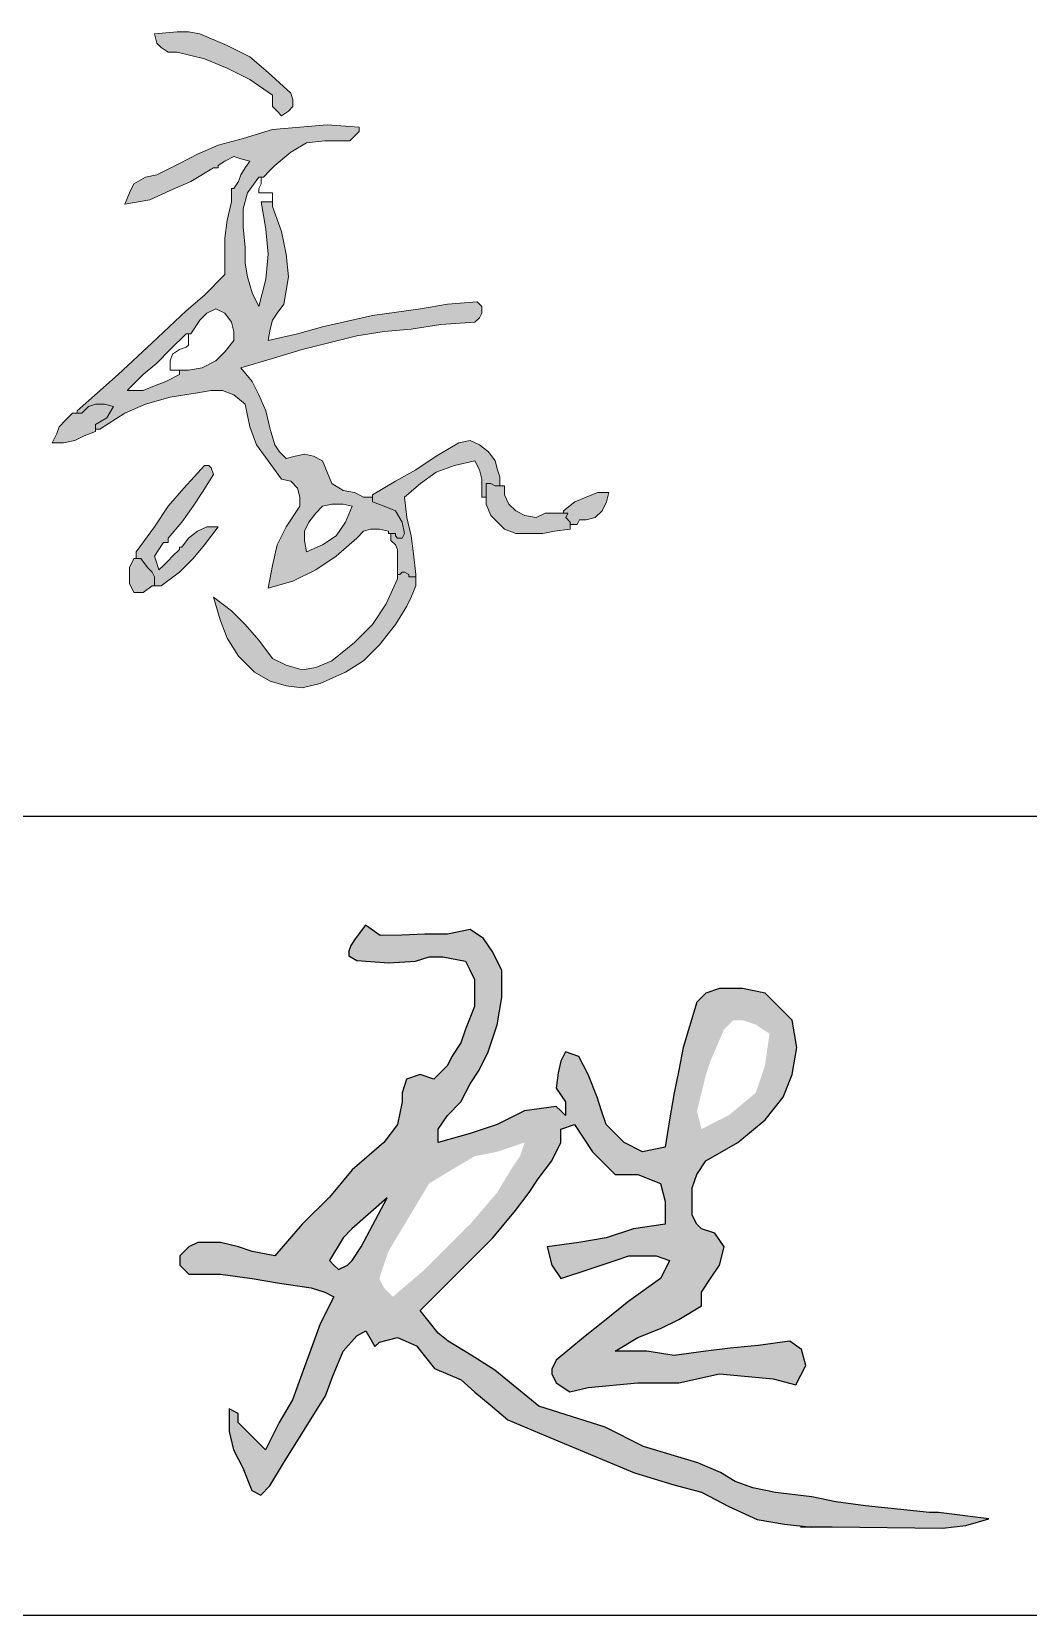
# Model space of a CAD drawing. Extents: x -29529 to 29888, y -30881 to 11129.
# Drawn here: x 12883 to 13568, y -29276 to -28186 of the extents above; entities that cross this region are included whole.
import ezdxf

# ---------------------------------------------------------------- set-up
doc = ezdxf.new("R2010")
doc.units = 0
doc.layers.get('0').update_dxf_attribs({"linetype": 'CONTINUOUS', "lineweight": 25})
doc.layers.add('13图框与明细表层', color=3, linetype='CONTINUOUS', lineweight=25)

msp = doc.modelspace()

# ---------------------------------------------------------------- hatches: boundary and pattern name
h = msp.add_hatch(color=6)
h.paths.add_polyline_path([(13054.4, -28244), (13059.1, -28240.9), (13062.2, -28237.8), (13062.2, -28233.1), (13060.7, -28228.4), (13045.1, -28214.3), (13032.5, -28203.4), (13016.9, -28195.6), (12998.2, -28187.8), (12990.4, -28186.2), (12982.5, -28186.2), (12966.9, -28187.8), (12968.5, -28194), (12971.6, -28197.1), (12976.3, -28200.3), (12982.5, -28200.3), (13001.3, -28205), (13016.9, -28211.2), (13032.5, -28219), (13048.2, -28230), (13048.2, -28237.8), (13051.3, -28240.9)])
h.paths.add_polyline_path([(12966.9, -28567.5), (12968.5, -28567.5), (12970, -28567.5), (12971.6, -28567.5), (12984.1, -28558.1), (12993.5, -28548.8), (13001.3, -28539.4), (13010.7, -28526.9), (13002.9, -28526.9), (12996.6, -28530), (12990.4, -28534.7), (12985.7, -28541), (12984.1, -28541), (12984.1, -28542.5), (12979.4, -28547.2), (12976.3, -28550.3), (12973.2, -28553.5), (12970, -28556.6), (12968.5, -28551.9), (12966.9, -28547.2), (12970, -28542.5), (12973.2, -28537.8), (12974.7, -28537.8), (12976.3, -28537.8), (12976.3, -28536.3), (12976.3, -28534.7), (12985.7, -28523.8), (12993.5, -28512.8), (12999.7, -28503.4), (13007.5, -28490.9), (13006, -28486.3), (13004.4, -28484.7), (13001.3, -28484.7), (12987.2, -28500.3), (12976.3, -28512.8), (12966.9, -28526.9), (12954.4, -28544.1), (12954.4, -28545.6), (12954.4, -28547.2), (12954.4, -28548.8), (12956, -28548.8), (12957.5, -28548.8), (12962.2, -28555), (12965.3, -28558.1), (12966.9, -28561.3), (12966.9, -28564.4)])
h.paths.add_polyline_path([(12965.3, -28567.5), (12966.9, -28567.5), (12966.9, -28564.4), (12966.9, -28561.3), (12965.3, -28558.1), (12962.2, -28555), (12957.5, -28548.8), (12956, -28548.8), (12954.4, -28548.8), (12952.8, -28548.8), (12949.7, -28555), (12949.7, -28559.7), (12949.7, -28566), (12952.8, -28572.2), (12959.1, -28572.2)])
h.paths.add_polyline_path([(13252.9, -28528.5), (13252.9, -28526.9), (13252.9, -28525.3), (13252.9, -28523.8), (13249.8, -28520.6), (13251.3, -28517.5), (13246.7, -28517.5), (13245.1, -28517.5), (13243.5, -28517.5), (13242, -28517.5), (13240.4, -28517.5), (13235.7, -28517.5), (13229.5, -28520.6), (13221.6, -28519.1), (13215.4, -28516), (13210.7, -28511.3), (13207.6, -28505), (13207.6, -28498.8), (13204.5, -28498.8), (13201.3, -28498.8), (13198.2, -28497.2), (13195.1, -28497.2), (13195.1, -28501.9), (13195.1, -28503.4), (13195.1, -28505), (13195.1, -28506.6), (13195.1, -28511.3), (13198.2, -28519.1), (13202.9, -28523.8), (13207.6, -28528.5), (13215.4, -28531.6), (13224.8, -28531.6), (13234.1, -28531.6), (13242, -28530)])
h.paths.add_polyline_path([(13252.9, -28525.3), (13254.5, -28525.3), (13256, -28525.3), (13257.6, -28525.3), (13259.2, -28522.2), (13263.8, -28522.2), (13270.1, -28520.6), (13274.8, -28516), (13277.9, -28509.7), (13279.5, -28503.4), (13271.7, -28503.4), (13263.8, -28506.6), (13256, -28509.7), (13248.2, -28516), (13248.2, -28517.5), (13249.8, -28517.5), (13251.3, -28517.5), (13249.8, -28520.6), (13252.9, -28523.8)])
h.paths.add_polyline_path([(13141.9, -28561.3), (13143.5, -28561.3), (13145.1, -28561.3), (13146.6, -28561.3), (13146.6, -28559.7), (13145.1, -28545.6), (13143.5, -28533.1), (13140.4, -28520.6), (13138.8, -28506.6), (13149.8, -28497.2), (13160.7, -28489.4), (13173.2, -28484.7), (13187.3, -28481.6), (13190.4, -28487.8), (13192, -28494.1), (13192, -28506.6), (13193.5, -28506.6), (13195.1, -28506.6), (13195.1, -28503.4), (13195.1, -28501.9), (13195.1, -28500.3), (13195.1, -28497.2), (13198.2, -28497.2), (13201.3, -28498.8), (13202.9, -28498.8), (13204.5, -28498.8), (13204.5, -28495.6), (13204.5, -28492.5), (13202.9, -28487.8), (13201.3, -28481.6), (13196.6, -28475.3), (13190.4, -28470.6), (13184.1, -28467.5), (13176.3, -28469.1), (13160.7, -28478.4), (13146.6, -28487.8), (13132.6, -28495.6), (13116.9, -28505), (13116.9, -28506.6), (13116.9, -28508.1), (13116.9, -28509.7), (13124.8, -28512.8), (13132.6, -28516), (13137.3, -28523.8), (13138.8, -28531.6), (13137.3, -28534.7), (13134.1, -28534.7), (13132.6, -28533.1), (13132.6, -28531.6), (13131, -28531.6), (13129.4, -28531.6), (13129.4, -28533.1), (13129.4, -28534.7), (13129.4, -28536.3), (13132.6, -28539.4), (13134.1, -28542.5), (13134.1, -28547.2), (13134.1, -28550.3), (13134.1, -28551.9), (13134.1, -28555), (13134.1, -28559.7), (13135.7, -28559.7), (13137.3, -28558.1), (13138.8, -28558.1), (13141.9, -28559.7)])
h.paths.add_polyline_path([(13146.6, -28567.5), (13146.6, -28564.4), (13146.6, -28561.3), (13145.1, -28561.3), (13143.5, -28561.3), (13141.9, -28561.3), (13141.9, -28559.7), (13138.8, -28558.1), (13137.3, -28558.1), (13135.7, -28559.7), (13134.1, -28559.7), (13134.1, -28561.3), (13134.1, -28562.8), (13126.3, -28580), (13116.9, -28594.1), (13104.4, -28606.6), (13088.8, -28619.1), (13077.9, -28623.8), (13068.5, -28625.3), (13057.6, -28622.2), (13048.2, -28617.5), (13038.8, -28605), (13029.4, -28594.1), (13020, -28584.7), (13007.5, -28575.3), (13012.2, -28591), (13016.9, -28603.5), (13024.7, -28616), (13035.7, -28626.9), (13046.6, -28633.2), (13057.6, -28636.3), (13068.5, -28637.8), (13081, -28634.7), (13098.2, -28626.9), (13110.7, -28619.1), (13121.6, -28608.2), (13132.6, -28594.1), (13140.4, -28581.6), (13143.5, -28575.3)])
h = msp.add_hatch(color=6)
h.paths.add_polyline_path([(13071.6, -28262.8), (13084.1, -28261.2), (13098.2, -28261.2), (13101.3, -28261.2), (13104.4, -28258.1), (13107.6, -28255), (13107.6, -28251.8), (13085.7, -28250.3), (13066.9, -28251.8), (13048.2, -28253.4), (13027.9, -28259.7), (13010.7, -28264.3), (12996.6, -28270.6), (12984.1, -28276.8), (12968.5, -28284.7), (12960.7, -28286.2), (12952.8, -28290.9), (12949.7, -28297.2), (12946.6, -28305), (12963.8, -28301.8), (12977.8, -28295.6), (12991.9, -28289.3), (13007.5, -28280), (13009.1, -28280), (13010.7, -28280), (13010.7, -28278.4), (13015.4, -28275.3), (13021.6, -28272.2), (13026.3, -28273.7), (13032.5, -28275.3), (13029.4, -28280), (13026.3, -28284.7), (13024.7, -28289.3), (13021.6, -28294), (13020, -28294), (13020, -28297.2), (13020, -28298.7), (13020, -28300.3), (13020, -28303.4), (13016.9, -28315.9), (13015.4, -28328.4), (13015.4, -28339.4), (13015.4, -28353.4), (13001.3, -28367.5), (12988.8, -28378.4), (12965.3, -28400.3), (12941.9, -28422.2), (12927.8, -28434.7), (12913.8, -28447.2), (12913.8, -28448.8), (12916.9, -28448.8), (12921.6, -28444.1), (12926.3, -28442.5), (12932.5, -28442.5), (12938.8, -28444.1), (12934.1, -28451.9), (12926.3, -28456.6), (12926.3, -28458.1), (12926.3, -28459.7), (12927.8, -28459.7), (12929.4, -28459.7), (12946.6, -28448.8), (12960.7, -28442.5), (12977.8, -28437.8), (12996.6, -28434.7), (13006, -28433.1), (13013.8, -28433.1), (13021.6, -28436.2), (13029.4, -28442.5), (13032.5, -28458.1), (13037.2, -28470.6), (13045.1, -28481.6), (13054.4, -28494.1), (13060.7, -28495.6), (13065.4, -28500.3), (13066.9, -28506.6), (13066.9, -28512.8), (13057.6, -28526.9), (13051.3, -28539.4), (13048.2, -28553.5), (13045.1, -28569.1), (13062.2, -28564.4), (13077.9, -28556.6), (13091.9, -28547.2), (13106, -28534.7), (13110.7, -28530), (13115.4, -28528.5), (13121.6, -28528.5), (13127.9, -28530), (13127.9, -28531.6), (13129.4, -28531.6), (13131, -28531.6), (13132.6, -28531.6), (13132.6, -28533.1), (13134.1, -28534.7), (13137.3, -28534.7), (13138.8, -28531.6), (13137.3, -28523.8), (13132.6, -28516), (13124.8, -28512.8), (13116.9, -28509.7), (13116.9, -28508.1), (13116.9, -28506.6), (13113.8, -28506.6), (13110.7, -28506.6), (13107.6, -28505), (13104.4, -28503.4), (13096.6, -28501.9), (13088.8, -28497.2), (13085.7, -28489.4), (13082.6, -28481.6), (13076.3, -28478.4), (13070.1, -28476.9), (13063.8, -28478.4), (13057.6, -28480), (13052.9, -28475.3), (13049.7, -28470.6), (13046.6, -28459.7), (13043.5, -28447.2), (13038.8, -28436.2), (13034.1, -28426.9), (13026.3, -28417.5), (13048.2, -28411.2), (13068.5, -28405), (13106, -28395.6), (13124.8, -28392.5), (13143.5, -28390.9), (13163.8, -28387.8), (13187.3, -28386.2), (13190.4, -28383.1), (13192, -28380), (13192, -28375.3), (13188.8, -28372.2), (13168.5, -28373.7), (13149.8, -28376.9), (13116.9, -28381.5), (13082.6, -28389.4), (13065.4, -28394.1), (13045.1, -28398.7), (13046.6, -28390.9), (13048.2, -28384.7), (13051.3, -28380), (13056, -28373.7), (13059.1, -28355), (13057.6, -28339.4), (13054.4, -28323.7), (13048.2, -28306.5), (13048.2, -28305), (13048.2, -28303.4), (13045.1, -28303.4), (13043.5, -28303.4), (13040.4, -28303.4), (13043.5, -28322.2), (13045.1, -28339.4), (13043.5, -28356.5), (13038.8, -28375.3), (13034.1, -28365.9), (13031, -28355), (13029.4, -28345.6), (13029.4, -28334.7), (13027.9, -28320.6), (13027.9, -28308.1), (13031, -28297.2), (13038.8, -28286.2), (13040.4, -28286.2), (13041.9, -28286.2), (13046.6, -28281.5), (13049.7, -28278.4), (13060.7, -28269)])
h.paths.add_polyline_path([(13009.1, -28376.9), (13015.4, -28380), (13020, -28386.2), (13021.6, -28392.5), (13021.6, -28398.7), (13015.4, -28406.6), (13009.1, -28412.8), (12999.7, -28417.5), (12990.4, -28419.1), (12987.2, -28419.1), (12985.7, -28419.1), (12984.1, -28419.1), (12984.1, -28420.6), (12984.1, -28422.2), (12974.7, -28426.9), (12966.9, -28430), (12959.1, -28433.1), (12948.2, -28433.1), (12959.1, -28422.2), (12968.5, -28414.4), (12977.8, -28405), (12988.8, -28394.1), (12990.4, -28394.1), (12991.9, -28394.1), (12998.2, -28384.7), (13002.9, -28380)], flags=16)
h.paths.add_polyline_path([(13088.8, -28511.3), (13096.6, -28511.3), (13102.9, -28512.8), (13098.2, -28523.8), (13091.9, -28533.1), (13082.6, -28539.4), (13071.6, -28544.1), (13070.1, -28536.3), (13070.1, -28530), (13073.2, -28523.8), (13077.9, -28517.5), (13082.6, -28512.8)], flags=16)
msp.add_hatch(color=6).paths.add_polyline_path([(12926.3, -28461.3), (12926.3, -28459.7), (12926.3, -28458.1), (12926.3, -28456.6), (12934.1, -28451.9), (12938.8, -28444.1), (12932.5, -28442.5), (12926.3, -28442.5), (12921.6, -28444.1), (12916.9, -28448.8), (12913.8, -28448.8), (12910.6, -28448.8), (12906, -28453.4), (12901.3, -28458.1), (12899.7, -28462.8), (12896.6, -28469.1), (12904.4, -28469.1), (12912.2, -28467.5), (12918.5, -28464.4)])
h = msp.add_hatch(color=6)
h.paths.add_polyline_path([(13343.1, -28941.3), (13361.8, -28931.9), (13380.5, -28916.3), (13386.8, -28897.6), (13389.9, -28875.7), (13380.5, -28869.5), (13371.2, -28866.4), (13364.9, -28866.4), (13358.7, -28872.6), (13349.3, -28894.5), (13346.2, -28903.8), (13343.1, -28916.3), (13340, -28928.8)], flags=16)
h.paths.add_polyline_path([(13130.9, -29056.7), (13152.8, -29038), (13168.4, -29022.4), (13184, -29006.8), (13202.7, -28984.9), (13212, -28969.3), (13218.3, -28960), (13221.4, -28950.6), (13202.7, -28956.9), (13187.1, -28960), (13171.5, -28969.3), (13155.9, -28978.7), (13146.5, -28994.3), (13137.2, -29009.9), (13127.8, -29025.5), (13121.6, -29044.2), (13124.7, -29050.5)], flags=16)
h.paths.add_polyline_path([(13258.8, -28891.3), (13249.5, -28888.2), (13246.4, -28894.5), (13244.6, -28902.7), (13243.2, -28913.2), (13249.5, -28922.5), (13249.5, -28931.9), (13246.4, -28928.8), (13243.2, -28925.7), (13221.4, -28928.8), (13202.7, -28938.1), (13184, -28944.4), (13162.1, -28950.6), (13162.1, -28941.3), (13168.4, -28931.9), (13177.7, -28922.5), (13184, -28910.1), (13190.2, -28900.7), (13196.4, -28888.2), (13202.7, -28869.5), (13205.8, -28850.8), (13205.8, -28841.4), (13205.8, -28832.1), (13199.6, -28819.6), (13193.3, -28810.2), (13184, -28804), (13168.4, -28807.1), (13152.8, -28807.1), (13137, -28807.8), (13122.1, -28808.2), (13112, -28801), (13105, -28810.4), (13101.9, -28815), (13100.7, -28819), (13100.7, -28822.1), (13106.1, -28825.4), (13128, -28826.9), (13146.5, -28825.8), (13155.9, -28822.7), (13165.2, -28822.7), (13180.8, -28825.8), (13184, -28832.1), (13187.1, -28838.3), (13187.1, -28857), (13180.8, -28872.6), (13177.7, -28882), (13171.5, -28891.3), (13168.4, -28897.6), (13159, -28906.9), (13149.6, -28903.8), (13140.3, -28906.9), (13137.2, -28916.3), (13137.2, -28922.5), (13134, -28938.1), (13124.7, -28950.6), (13102.8, -28969.3), (13087.2, -28988.1), (13068.5, -29006.8), (13049.8, -29028.6), (13034.2, -29025.5), (13024.8, -29022.4), (13012.4, -29019.3), (12996.8, -29019.3), (12990.5, -29022.4), (12984.3, -29028.6), (12984.3, -29034.9), (12990.5, -29041.1), (13012.4, -29041.1), (13034.2, -29044.2), (13052.9, -29047.3), (13074.8, -29050.5), (13084.1, -29053.6), (13090.4, -29056.7), (13081, -29075.4), (13061.9, -29127.7), (13052.6, -29143.3), (13043.2, -29162), (13033.9, -29152.6), (13024.5, -29143.3), (13024.5, -29140.1), (13024.5, -29137), (13018.3, -29133.9), (13018.3, -29149.5), (13021.4, -29162), (13027.6, -29174.5), (13033.9, -29190.1), (13040.1, -29193.2), (13046.3, -29186.9), (13055.7, -29171.3), (13084.5, -29124.8), (13089.4, -29111.9), (13096.6, -29094.1), (13106, -29083.6), (13112.2, -29080.2), (13118.4, -29091), (13121.6, -29087.9), (13134, -29084.8), (13147.1, -29090.4), (13159.6, -29106), (13177.9, -29113.8), (13187.3, -29122.3), (13197.8, -29131.1), (13210, -29141.4), (13236.1, -29152.4), (13275.1, -29168.7), (13297, -29177.8), (13324, -29186.1), (13343.2, -29191.1), (13362, -29201), (13381.5, -29210), (13400.3, -29213.1), (13419, -29215.2), (13411.2, -29215), (13426.8, -29215), (13433, -29215), (13508.9, -29216), (13524.8, -29214), (13540.7, -29209.6), (13506.1, -29205.2), (13499.9, -29205.2), (13455.9, -29200.6), (13435.5, -29197.8), (13419, -29194.4), (13394, -29191.3), (13378.4, -29188.2), (13366.2, -29183.9), (13356.3, -29177.7), (13340.7, -29171.1), (13303.2, -29159.7), (13276.8, -29146.5), (13231.2, -29132.1), (13201, -29107.2), (13184.7, -29096.8), (13169, -29087.2), (13162.1, -29081.7), (13149.6, -29066.1), (13168.4, -29047.3), (13184, -29031.7), (13199.6, -29016.1), (13215.2, -28997.4), (13224.5, -28984.9), (13230.8, -28975.6), (13240.1, -28963.1), (13246.4, -28950.6), (13246.4, -28947.5), (13246.4, -28941.3), (13255.7, -28938.1), (13262, -28947.5), (13268.2, -28956.9), (13283.8, -28972.5), (13299.4, -28972.5), (13315, -28978.7), (13318.1, -28991.2), (13318.1, -29006.8), (13296.3, -29009.9), (13277.6, -29016.1), (13258.8, -29019.3), (13237, -29022.4), (13240.1, -29034.9), (13246.4, -29044.2), (13265.1, -29038), (13283.8, -29031.7), (13293.2, -29028.6), (13302.5, -29028.6), (13311.9, -29028.6), (13321.2, -29031.7), (13318.1, -29038), (13315, -29044.2), (13293.2, -29059.8), (13277.6, -29072.3), (13262, -29084.8), (13243.2, -29100.4), (13240.1, -29106.6), (13240.1, -29109.7), (13243.2, -29116), (13252.6, -29122.2), (13265.1, -29119.1), (13299.4, -29116), (13327.5, -29115.9), (13355.6, -29109.7), (13392.3, -29113.1), (13407.9, -29117.3), (13414.9, -29103.9), (13411.8, -29093.1), (13403.9, -29087.2), (13382.1, -29090.3), (13362.8, -29092), (13346.2, -29094.1), (13324.4, -29097.2), (13305.6, -29094.1), (13283.8, -29094.1), (13299.4, -29084.8), (13315, -29078.5), (13327.5, -29072.3), (13343.1, -29062.9), (13343.1, -29053.6), (13349.3, -29044.2), (13355.6, -29034.9), (13358.7, -29022.4), (13352.4, -29013), (13343.1, -29009.9), (13340, -29006.8), (13336.8, -29000.5), (13336.8, -28991.2), (13336.8, -28981.8), (13340, -28972.5), (13346.2, -28963.1), (13368, -28950.6), (13386.8, -28935), (13399.2, -28919.4), (13405.5, -28903.8), (13408.6, -28885.1), (13405.5, -28866.4), (13396.1, -28857), (13386.8, -28847.7), (13371.2, -28844.5), (13355.6, -28844.5), (13346.2, -28847.7), (13340, -28853.9), (13330.6, -28885.1), (13327.5, -28900.7), (13324.4, -28916.3), (13321.2, -28935), (13318.1, -28953.7), (13302.5, -28956.9), (13290, -28950.6), (13283.8, -28944.4), (13277.6, -28938.1), (13274.4, -28928.8), (13271.3, -28919.4), (13265.1, -28903.8)])
h.paths.add_polyline_path([(13102.7, -29009.9), (13096.6, -29016.1), (13087.2, -29031.7), (13090.4, -29034.9), (13093.5, -29038), (13099.7, -29034.9), (13102.8, -29031.7), (13109.1, -29022.4), (13127, -28988.6)], flags=16)

# ---------------------------------------------------------------- linework, layer by layer
at = {"color": 6}
for p, q in [((13112, -28801), (13105, -28810.4)), ((13122.1, -28808.2), (13112, -28801)), ((13105, -28810.4), (13101.9, -28815)), ((13121.7, -28808.2), (13121.7, -28808.2)), ((13121.7, -28808.2), (13121.7, -28808.2)), ((13121.7, -28808.2), (13121.7, -28808.2)), ((13121.7, -28808.2), (13121.7, -28808.2)), ((13137, -28807.8), (13122.1, -28808.2)), ((13152.8, -28807.1), (13137, -28807.8)), ((13168.4, -28807.1), (13152.8, -28807.1)), ((13184, -28804), (13168.4, -28807.1)), ((13193.3, -28810.2), (13184, -28804)), ((13199.6, -28819.6), (13193.3, -28810.2)), ((13101.9, -28815), (13100.7, -28819)), ((13100.7, -28819), (13100.7, -28822.1)), ((13100.7, -28819), (13100.7, -28819)), ((13100.7, -28822.1), (13106.1, -28825.4)), ((13146.5, -28825.8), (13155.9, -28822.7)), ((13155.9, -28822.7), (13165.2, -28822.7)), ((13165.2, -28822.7), (13180.8, -28825.8)), ((13205.8, -28832.1), (13199.6, -28819.6)), ((13106.1, -28825.4), (13128, -28826.9)), ((13106.1, -28825.4), (13106.1, -28825.4)), ((13106.1, -28825.4), (13106.1, -28825.4)), ((13128, -28826.9), (13146.5, -28825.8)), ((13180.8, -28825.8), (13184, -28832.1)), ((13184, -28832.1), (13187.1, -28838.3)), ((13205.8, -28841.4), (13205.8, -28832.1)), ((13187.1, -28838.3), (13187.1, -28857)), ((13205.8, -28850.8), (13205.8, -28841.4)), ((13355.6, -28844.5), (13346.2, -28847.7)), ((13371.2, -28844.5), (13355.6, -28844.5)), ((13386.8, -28847.7), (13371.2, -28844.5)), ((13202.7, -28869.5), (13205.8, -28850.8)), ((13340, -28853.9), (13330.6, -28885.1)), ((13346.2, -28847.7), (13340, -28853.9)), ((13396.1, -28857), (13386.8, -28847.7)), ((13187.1, -28857), (13180.8, -28872.6)), ((13405.5, -28866.4), (13396.1, -28857)), ((13408.6, -28885.1), (13405.5, -28866.4)), ((13180.8, -28872.6), (13177.7, -28882)), ((13196.4, -28888.2), (13202.7, -28869.5)), ((13177.7, -28882), (13171.5, -28891.3)), ((13190.2, -28900.7), (13196.4, -28888.2)), ((13249.5, -28888.2), (13246.4, -28894.5)), ((13258.8, -28891.3), (13249.5, -28888.2)), ((13330.6, -28885.1), (13327.5, -28900.7)), ((13405.5, -28903.8), (13408.6, -28885.1)), ((13168.4, -28897.6), (13159, -28906.9)), ((13171.5, -28891.3), (13168.4, -28897.6)), ((13246.4, -28894.5), (13244.6, -28902.7)), ((13265.1, -28903.8), (13258.8, -28891.3)), ((13140.3, -28906.9), (13137.2, -28916.3)), ((13149.6, -28903.8), (13140.3, -28906.9)), ((13159, -28906.9), (13149.6, -28903.8)), ((13177.7, -28922.5), (13184, -28910.1)), ((13184, -28910.1), (13190.2, -28900.7)), ((13244.6, -28902.7), (13243.2, -28913.2)), ((13271.3, -28919.4), (13265.1, -28903.8)), ((13327.5, -28900.7), (13324.4, -28916.3)), ((13399.2, -28919.4), (13405.5, -28903.8)), ((13137.2, -28916.3), (13137.2, -28922.5)), ((13243.2, -28913.2), (13249.5, -28922.5)), ((13274.4, -28928.8), (13271.3, -28919.4)), ((13324.4, -28916.3), (13321.2, -28935)), ((13386.8, -28935), (13399.2, -28919.4)), ((13137.2, -28922.5), (13134, -28938.1)), ((13162.1, -28941.3), (13168.4, -28931.9)), ((13168.4, -28931.9), (13177.7, -28922.5)), ((13221.4, -28928.8), (13202.7, -28938.1)), ((13243.2, -28925.7), (13221.4, -28928.8)), ((13246.4, -28928.8), (13243.2, -28925.7)), ((13249.5, -28931.9), (13246.4, -28928.8)), ((13249.5, -28922.5), (13249.5, -28931.9)), ((13277.6, -28938.1), (13274.4, -28928.8)), ((13134, -28938.1), (13124.7, -28950.6)), ((13162.1, -28950.6), (13162.1, -28941.3)), ((13202.7, -28938.1), (13184, -28944.4)), ((13246.4, -28941.3), (13255.7, -28938.1)), ((13246.4, -28947.5), (13246.4, -28941.3)), ((13255.7, -28938.1), (13262, -28947.5)), ((13283.8, -28944.4), (13277.6, -28938.1)), ((13321.2, -28935), (13318.1, -28953.7)), ((13368, -28950.6), (13386.8, -28935)), ((13124.7, -28950.6), (13102.8, -28969.3)), ((13184, -28944.4), (13162.1, -28950.6)), ((13240.1, -28963.1), (13246.4, -28950.6)), ((13246.4, -28950.6), (13246.4, -28947.5)), ((13262, -28947.5), (13268.2, -28956.9)), ((13290, -28950.6), (13283.8, -28944.4)), ((13302.5, -28956.9), (13290, -28950.6)), ((13318.1, -28953.7), (13302.5, -28956.9)), ((13346.2, -28963.1), (13368, -28950.6)), ((13230.8, -28975.6), (13240.1, -28963.1)), ((13268.2, -28956.9), (13283.8, -28972.5)), ((13340, -28972.5), (13346.2, -28963.1)), ((13102.8, -28969.3), (13087.2, -28988.1)), ((13224.5, -28984.9), (13230.8, -28975.6)), ((13283.8, -28972.5), (13299.4, -28972.5)), ((13299.4, -28972.5), (13315, -28978.7)), ((13336.8, -28981.8), (13340, -28972.5)), ((13215.2, -28997.4), (13224.5, -28984.9)), ((13315, -28978.7), (13318.1, -28991.2)), ((13336.8, -28991.2), (13336.8, -28981.8)), ((13087.2, -28988.1), (13068.5, -29006.8)), ((13127, -28988.6), (13102.7, -29009.9)), ((13109.1, -29022.4), (13127, -28988.6)), ((13318.1, -28991.2), (13318.1, -29006.8)), ((13336.8, -29000.5), (13336.8, -28991.2)), ((13068.5, -29006.8), (13049.8, -29028.6)), ((13199.6, -29016.1), (13215.2, -28997.4)), ((13318.1, -29006.8), (13296.3, -29009.9)), ((13340, -29006.8), (13336.8, -29000.5)), ((13343.1, -29009.9), (13340, -29006.8)), ((13096.6, -29016.1), (13087.2, -29031.7)), ((13102.7, -29009.9), (13096.6, -29016.1)), ((13184, -29031.7), (13199.6, -29016.1)), ((13277.6, -29016.1), (13258.8, -29019.3)), ((13296.3, -29009.9), (13277.6, -29016.1)), ((13352.4, -29013), (13343.1, -29009.9)), ((13358.7, -29022.4), (13352.4, -29013)), ((12990.5, -29022.4), (12984.3, -29028.6)), ((12984.3, -29028.6), (12984.3, -29034.9)), ((12996.8, -29019.3), (12990.5, -29022.4)), ((13012.4, -29019.3), (12996.8, -29019.3)), ((13024.8, -29022.4), (13012.4, -29019.3)), ((13034.2, -29025.5), (13024.8, -29022.4)), ((13049.8, -29028.6), (13034.2, -29025.5)), ((13102.8, -29031.7), (13109.1, -29022.4)), ((13258.8, -29019.3), (13237, -29022.4)), ((13237, -29022.4), (13240.1, -29034.9)), ((13283.8, -29031.7), (13293.2, -29028.6)), ((13293.2, -29028.6), (13302.5, -29028.6)), ((13302.5, -29028.6), (13311.9, -29028.6)), ((13311.9, -29028.6), (13321.2, -29031.7)), ((13355.6, -29034.9), (13358.7, -29022.4)), ((12984.3, -29034.9), (12990.5, -29041.1)), ((13087.2, -29031.7), (13090.4, -29034.9)), ((13090.4, -29034.9), (13093.5, -29038)), ((13093.5, -29038), (13099.7, -29034.9)), ((13099.7, -29034.9), (13102.8, -29031.7)), ((13168.4, -29047.3), (13184, -29031.7)), ((13240.1, -29034.9), (13246.4, -29044.2)), ((13246.4, -29044.2), (13265.1, -29038)), ((13265.1, -29038), (13283.8, -29031.7)), ((13318.1, -29038), (13315, -29044.2)), ((13321.2, -29031.7), (13318.1, -29038)), ((13349.3, -29044.2), (13355.6, -29034.9)), ((12990.5, -29041.1), (13012.4, -29041.1)), ((13012.4, -29041.1), (13034.2, -29044.2)), ((13034.2, -29044.2), (13052.9, -29047.3)), ((13052.9, -29047.3), (13074.8, -29050.5)), ((13074.8, -29050.5), (13084.1, -29053.6)), ((13149.6, -29066.1), (13168.4, -29047.3)), ((13315, -29044.2), (13293.2, -29059.8)), ((13343.1, -29053.6), (13349.3, -29044.2)), ((13090.4, -29056.7), (13081, -29075.4)), ((13084.1, -29053.6), (13090.4, -29056.7)), ((13293.2, -29059.8), (13277.6, -29072.3)), ((13343.1, -29062.9), (13343.1, -29053.6)), ((13162.1, -29081.7), (13149.6, -29066.1)), ((13277.6, -29072.3), (13262, -29084.8)), ((13315, -29078.5), (13327.5, -29072.3)), ((13327.5, -29072.3), (13343.1, -29062.9)), ((13081, -29075.4), (13061.9, -29127.7)), ((13096.6, -29094.1), (13106, -29083.6)), ((13106, -29083.6), (13112.2, -29080.2)), ((13112.2, -29080.2), (13118.4, -29091)), ((13169, -29087.2), (13162.1, -29081.7)), ((13299.4, -29084.8), (13315, -29078.5)), ((13089.4, -29111.9), (13096.6, -29094.1)), ((13118.4, -29091), (13121.6, -29087.9)), ((13121.6, -29087.9), (13134, -29084.8)), ((13134, -29084.8), (13147.1, -29090.4)), ((13147.1, -29090.4), (13159.6, -29106)), ((13184.7, -29096.8), (13169, -29087.2)), ((13262, -29084.8), (13243.2, -29100.4)), ((13283.8, -29094.1), (13299.4, -29084.8)), ((13305.6, -29094.1), (13283.8, -29094.1)), ((13324.4, -29097.2), (13305.6, -29094.1)), ((13346.2, -29094.1), (13324.4, -29097.2)), ((13362.8, -29092), (13346.2, -29094.1)), ((13382.1, -29090.3), (13362.8, -29092)), ((13403.9, -29087.2), (13382.1, -29090.3)), ((13411.8, -29093.1), (13403.9, -29087.2)), ((13414.9, -29103.9), (13411.8, -29093.1)), ((13159.6, -29106), (13177.9, -29113.8)), ((13201, -29107.2), (13184.7, -29096.8)), ((13243.2, -29100.4), (13240.1, -29106.6)), ((13407.9, -29117.3), (13414.9, -29103.9)), ((13084.5, -29124.8), (13089.4, -29111.9)), ((13177.9, -29113.8), (13187.3, -29122.3)), ((13231.2, -29132.1), (13201, -29107.2)), ((13240.1, -29106.6), (13240.1, -29109.7)), ((13240.1, -29109.7), (13243.2, -29116)), ((13243.2, -29116), (13252.6, -29122.2)), ((13265.1, -29119.1), (13299.4, -29116)), ((13299.4, -29116), (13327.5, -29115.9)), ((13327.5, -29115.9), (13355.6, -29109.7)), ((13355.6, -29109.7), (13392.3, -29113.1)), ((13392.3, -29113.1), (13407.9, -29117.3)), ((13061.9, -29127.7), (13052.6, -29143.3)), ((13055.7, -29171.3), (13084.5, -29124.8)), ((13187.3, -29122.3), (13197.8, -29131.1)), ((13252.6, -29122.2), (13265.1, -29119.1)), ((13018.3, -29133.9), (13018.3, -29149.5)), ((13024.5, -29137), (13018.3, -29133.9)), ((13024.5, -29140.1), (13024.5, -29137)), ((13197.8, -29131.1), (13210, -29141.4)), ((13276.8, -29146.5), (13231.2, -29132.1)), ((13018.3, -29149.5), (13021.4, -29162)), ((13024.5, -29143.3), (13024.5, -29140.1)), ((13033.9, -29152.6), (13024.5, -29143.3)), ((13052.6, -29143.3), (13043.2, -29162)), ((13210, -29141.4), (13236.1, -29152.4)), ((13303.2, -29159.7), (13276.8, -29146.5)), ((13043.2, -29162), (13033.9, -29152.6)), ((13236.1, -29152.4), (13275.1, -29168.7)), ((13340.7, -29171.1), (13303.2, -29159.7)), ((13021.4, -29162), (13027.6, -29174.5)), ((13046.3, -29186.9), (13055.7, -29171.3)), ((13275.1, -29168.7), (13297, -29177.8)), ((13356.3, -29177.7), (13340.7, -29171.1)), ((13027.6, -29174.5), (13033.9, -29190.1)), ((13297, -29177.8), (13324, -29186.1)), ((13366.2, -29183.9), (13356.3, -29177.7)), ((13033.9, -29190.1), (13040.1, -29193.2)), ((13040.1, -29193.2), (13046.3, -29186.9)), ((13324, -29186.1), (13343.2, -29191.1)), ((13343.2, -29191.1), (13362, -29201)), ((13378.4, -29188.2), (13366.2, -29183.9)), ((13394, -29191.3), (13378.4, -29188.2)), ((13419, -29194.4), (13394, -29191.3)), ((13362, -29201), (13381.5, -29210)), ((13435.5, -29197.8), (13419, -29194.4)), ((13455.9, -29200.6), (13435.5, -29197.8)), ((13499.9, -29205.2), (13455.9, -29200.6)), ((13381.5, -29210), (13400.3, -29213.1)), ((13400.3, -29213.1), (13419, -29215.2)), ((13411.2, -29215), (13426.8, -29215)), ((13419, -29215.2), (13411.2, -29215)), ((13426.8, -29215), (13433, -29215)), ((13433, -29215), (13433, -29215)), ((13433, -29215), (13508.9, -29216)), ((13506.1, -29205.2), (13499.9, -29205.2)), ((13540.7, -29209.6), (13506.1, -29205.2)), ((13508.9, -29216), (13524.8, -29214)), ((13524.8, -29214), (13540.7, -29209.6))]:
    msp.add_line(p, q, dxfattribs=at)
at = {"color": 6, "lineweight": 0}
for points in [[(13054.4, -28244), (13059.1, -28240.9), (13062.2, -28237.8), (13062.2, -28233.1), (13060.7, -28228.4), (13045.1, -28214.3), (13032.5, -28203.4), (13016.9, -28195.6), (12998.2, -28187.8), (12990.4, -28186.2), (12982.5, -28186.2), (12966.9, -28187.8), (12968.5, -28194), (12971.6, -28197.1), (12976.3, -28200.3), (12982.5, -28200.3), (13001.3, -28205), (13016.9, -28211.2), (13032.5, -28219), (13048.2, -28230), (13048.2, -28237.8), (13051.3, -28240.9), (13054.4, -28244)], [(13127.9, -28531.6), (13129.4, -28531.6), (13131, -28531.6), (13131, -28531.6), (13132.6, -28531.6), (13132.6, -28533.1), (13134.1, -28534.7), (13137.3, -28534.7), (13138.8, -28531.6), (13137.3, -28523.8), (13132.6, -28516), (13124.8, -28512.8), (13116.9, -28509.7), (13116.9, -28508.1), (13116.9, -28508.1), (13116.9, -28508.1), (13116.9, -28506.6), (13113.8, -28506.6), (13113.8, -28506.6), (13113.8, -28506.6), (13110.7, -28506.6), (13107.6, -28505), (13104.4, -28503.4), (13096.6, -28501.9), (13088.8, -28497.2), (13085.7, -28489.4), (13082.6, -28481.6), (13076.3, -28478.4), (13070.1, -28476.9), (13063.8, -28478.4), (13057.6, -28480), (13052.9, -28475.3), (13049.7, -28470.6), (13046.6, -28459.7), (13043.5, -28447.2), (13038.8, -28436.2), (13034.1, -28426.9), (13026.3, -28417.5), (13048.2, -28411.2), (13068.5, -28405), (13106, -28395.6), (13124.8, -28392.5), (13143.5, -28390.9), (13163.8, -28387.8), (13187.3, -28386.2), (13190.4, -28383.1), (13192, -28380), (13192, -28375.3), (13188.8, -28372.2), (13168.5, -28373.7), (13149.8, -28376.9), (13116.9, -28381.5), (13082.6, -28389.4), (13065.4, -28394.1), (13045.1, -28398.7), (13046.6, -28390.9), (13048.2, -28384.7), (13051.3, -28380), (13056, -28373.7), (13059.1, -28355), (13057.6, -28339.4), (13054.4, -28323.7), (13048.2, -28306.5), (13048.2, -28305), (13048.2, -28305), (13048.2, -28305), (13048.2, -28303.4), (13045.1, -28303.4), (13045.1, -28303.4), (13043.5, -28303.4), (13040.4, -28303.4), (13043.5, -28322.2), (13045.1, -28339.4), (13043.5, -28356.5), (13038.8, -28375.3), (13034.1, -28365.9), (13031, -28355), (13029.4, -28345.6), (13029.4, -28334.7), (13027.9, -28320.6), (13027.9, -28308.1), (13031, -28297.2), (13038.8, -28286.2), (13040.4, -28286.2), (13040.4, -28286.2), (13040.4, -28286.2), (13041.9, -28286.2), (13046.6, -28281.5), (13049.7, -28278.4), (13060.7, -28269), (13071.6, -28262.8), (13084.1, -28261.2), (13098.2, -28261.2), (13101.3, -28261.2), (13104.4, -28258.1), (13107.6, -28255), (13107.6, -28251.8), (13085.7, -28250.3), (13066.9, -28251.8), (13048.2, -28253.4), (13027.9, -28259.7), (13010.7, -28264.3), (12996.6, -28270.6), (12984.1, -28276.8), (12968.5, -28284.7), (12960.7, -28286.2), (12952.8, -28290.9), (12949.7, -28297.2), (12946.6, -28305), (12963.8, -28301.8), (12977.8, -28295.6), (12991.9, -28289.3), (13007.5, -28280), (13009.1, -28280), (13009.1, -28280), (13009.1, -28280), (13010.7, -28280), (13010.7, -28280), (13010.7, -28278.4), (13015.4, -28275.3), (13021.6, -28272.2), (13026.3, -28273.7), (13032.5, -28275.3), (13029.4, -28280), (13026.3, -28284.7), (13024.7, -28289.3), (13021.6, -28294), (13021.6, -28294), (13020, -28294), (13020, -28297.2), (13020, -28298.7), (13020, -28298.7), (13020, -28298.7), (13020, -28300.3), (13020, -28303.4), (13016.9, -28315.9), (13015.4, -28328.4), (13015.4, -28339.4), (13015.4, -28353.4), (13001.3, -28367.5), (12988.8, -28378.4), (12965.3, -28400.3), (12941.9, -28422.2), (12927.8, -28434.7), (12913.8, -28447.2), (12913.8, -28448.8), (12913.8, -28448.8), (12915.3, -28448.8), (12915.3, -28448.8), (12915.3, -28448.8), (12916.9, -28448.8), (12921.6, -28444.1), (12926.3, -28442.5), (12932.5, -28442.5), (12938.8, -28444.1), (12934.1, -28451.9), (12926.3, -28456.6), (12926.3, -28458.1), (12926.3, -28458.1), (12926.3, -28458.1), (12926.3, -28459.7), (12927.8, -28459.7), (12927.8, -28459.7), (12927.8, -28459.7), (12929.4, -28459.7), (12946.6, -28448.8), (12960.7, -28442.5), (12977.8, -28437.8), (12996.6, -28434.7), (13006, -28433.1), (13013.8, -28433.1), (13021.6, -28436.2), (13029.4, -28442.5), (13032.5, -28458.1), (13037.2, -28470.6), (13045.1, -28481.6), (13054.4, -28494.1), (13060.7, -28495.6), (13065.4, -28500.3), (13066.9, -28506.6), (13066.9, -28512.8), (13057.6, -28526.9), (13051.3, -28539.4), (13048.2, -28553.5), (13045.1, -28569.1), (13062.2, -28564.4), (13077.9, -28556.6), (13091.9, -28547.2), (13106, -28534.7), (13110.7, -28530), (13115.4, -28528.5), (13121.6, -28528.5), (13127.9, -28530), (13127.9, -28531.6), (13127.9, -28531.6)], [(13040.4, -28303.4), (13043.5, -28303.4), (13045.1, -28303.4), (13045.1, -28303.4), (13048.2, -28303.4), (13048.2, -28300.3), (13048.2, -28300.3), (13048.2, -28300.3), (13048.2, -28297.2), (13038.8, -28297.2), (13038.8, -28294), (13040.4, -28290.9), (13040.4, -28289.3), (13040.4, -28289.3), (13040.4, -28287.8), (13040.4, -28286.2), (13040.4, -28286.2), (13038.8, -28286.2), (13031, -28297.2), (13027.9, -28308.1), (13027.9, -28320.6), (13029.4, -28334.7), (13029.4, -28345.6), (13031, -28355), (13034.1, -28365.9), (13038.8, -28375.3), (13043.5, -28356.5), (13045.1, -28339.4), (13043.5, -28322.2), (13040.4, -28303.4)], [(12977.8, -28419.1), (12981, -28419.1), (12984.1, -28419.1), (12984.1, -28419.1), (12985.7, -28419.1), (12987.2, -28419.1), (12990.4, -28419.1), (12999.7, -28417.5), (13009.1, -28412.8), (13015.4, -28406.6), (13021.6, -28398.7), (13021.6, -28392.5), (13020, -28386.2), (13015.4, -28380), (13009.1, -28376.9), (13002.9, -28380), (12998.2, -28384.7), (12991.9, -28394.1), (12991.9, -28394.1), (12990.4, -28394.1), (12990.4, -28395.6), (12990.4, -28397.2), (12990.4, -28397.2), (12990.4, -28398.7), (12990.4, -28401.9), (12988.8, -28403.4), (12984.1, -28405), (12979.4, -28408.1), (12977.8, -28412.8), (12977.8, -28419.1)], [(12984.1, -28422.2), (12984.1, -28420.6), (12984.1, -28420.6), (12984.1, -28420.6), (12984.1, -28419.1), (12981, -28419.1), (12981, -28419.1), (12981, -28419.1), (12977.8, -28419.1), (12977.8, -28412.8), (12979.4, -28408.1), (12984.1, -28405), (12988.8, -28403.4), (12990.4, -28401.9), (12990.4, -28398.7), (12990.4, -28397.2), (12990.4, -28397.2), (12990.4, -28395.6), (12990.4, -28394.1), (12990.4, -28394.1), (12988.8, -28394.1), (12977.8, -28405), (12968.5, -28414.4), (12959.1, -28422.2), (12948.2, -28433.1), (12959.1, -28433.1), (12966.9, -28430), (12974.7, -28426.9), (12984.1, -28422.2)], [(12926.3, -28461.3), (12926.3, -28459.7), (12926.3, -28459.7), (12926.3, -28458.1), (12926.3, -28456.6), (12934.1, -28451.9), (12938.8, -28444.1), (12932.5, -28442.5), (12926.3, -28442.5), (12921.6, -28444.1), (12916.9, -28448.8), (12913.8, -28448.8), (12913.8, -28448.8), (12913.8, -28448.8), (12910.6, -28448.8), (12906, -28453.4), (12901.3, -28458.1), (12899.7, -28462.8), (12896.6, -28469.1), (12904.4, -28469.1), (12912.2, -28467.5), (12918.5, -28464.4), (12926.3, -28461.3)], [(13141.9, -28561.3), (13143.5, -28561.3), (13145.1, -28561.3), (13145.1, -28561.3), (13146.6, -28561.3), (13146.6, -28561.3), (13146.6, -28559.7), (13145.1, -28545.6), (13143.5, -28533.1), (13140.4, -28520.6), (13138.8, -28506.6), (13149.8, -28497.2), (13160.7, -28489.4), (13173.2, -28484.7), (13187.3, -28481.6), (13190.4, -28487.8), (13192, -28494.1), (13192, -28506.6), (13193.5, -28506.6), (13193.5, -28506.6), (13193.5, -28506.6), (13195.1, -28506.6), (13195.1, -28503.4), (13195.1, -28501.9), (13195.1, -28501.9), (13195.1, -28501.9), (13195.1, -28500.3), (13195.1, -28497.2), (13198.2, -28497.2), (13201.3, -28498.8), (13202.9, -28498.8), (13202.9, -28498.8), (13202.9, -28498.8), (13204.5, -28498.8), (13204.5, -28495.6), (13204.5, -28495.6), (13204.5, -28495.6), (13204.5, -28492.5), (13202.9, -28487.8), (13201.3, -28481.6), (13196.6, -28475.3), (13190.4, -28470.6), (13184.1, -28467.5), (13176.3, -28469.1), (13160.7, -28478.4), (13146.6, -28487.8), (13132.6, -28495.6), (13116.9, -28505), (13116.9, -28506.6), (13116.9, -28508.1), (13116.9, -28508.1), (13116.9, -28509.7), (13124.8, -28512.8), (13132.6, -28516), (13137.3, -28523.8), (13138.8, -28531.6), (13137.3, -28534.7), (13134.1, -28534.7), (13132.6, -28533.1), (13132.6, -28531.6), (13131, -28531.6), (13131, -28531.6), (13131, -28531.6), (13129.4, -28531.6), (13129.4, -28533.1), (13129.4, -28534.7), (13129.4, -28534.7), (13129.4, -28536.3), (13132.6, -28539.4), (13134.1, -28542.5), (13134.1, -28547.2), (13134.1, -28550.3), (13134.1, -28550.3), (13134.1, -28551.9), (13134.1, -28551.9), (13134.1, -28551.9), (13134.1, -28555), (13134.1, -28559.7), (13135.7, -28559.7), (13135.7, -28559.7), (13137.3, -28558.1), (13138.8, -28558.1), (13141.9, -28559.7), (13141.9, -28561.3)], [(12966.9, -28567.5), (12968.5, -28567.5), (12970, -28567.5), (12970, -28567.5), (12971.6, -28567.5), (12984.1, -28558.1), (12993.5, -28548.8), (13001.3, -28539.4), (13010.7, -28526.9), (13002.9, -28526.9), (12996.6, -28530), (12990.4, -28534.7), (12985.7, -28541), (12985.7, -28541), (12984.1, -28541), (12984.1, -28542.5), (12984.1, -28542.5), (12979.4, -28547.2), (12976.3, -28550.3), (12973.2, -28553.5), (12970, -28556.6), (12968.5, -28551.9), (12966.9, -28547.2), (12970, -28542.5), (12973.2, -28537.8), (12974.7, -28537.8), (12974.7, -28537.8), (12974.7, -28537.8), (12976.3, -28537.8), (12976.3, -28536.3), (12976.3, -28536.3), (12976.3, -28536.3), (12976.3, -28534.7), (12985.7, -28523.8), (12993.5, -28512.8), (12999.7, -28503.4), (13007.5, -28490.9), (13006, -28486.3), (13004.4, -28484.7), (13001.3, -28484.7), (12987.2, -28500.3), (12976.3, -28512.8), (12966.9, -28526.9), (12954.4, -28544.1), (12954.4, -28545.6), (12954.4, -28547.2), (12954.4, -28547.2), (12954.4, -28548.8), (12956, -28548.8), (12956, -28548.8), (12956, -28548.8), (12957.5, -28548.8), (12962.2, -28555), (12965.3, -28558.1), (12966.9, -28561.3), (12966.9, -28564.4), (12966.9, -28564.4), (12966.9, -28564.4), (12966.9, -28567.5)], [(13252.9, -28528.5), (13252.9, -28526.9), (13252.9, -28526.9), (13252.9, -28525.3), (13252.9, -28523.8), (13249.8, -28520.6), (13251.3, -28517.5), (13246.7, -28517.5), (13245.1, -28517.5), (13243.5, -28517.5), (13242, -28517.5), (13240.4, -28517.5), (13235.7, -28517.5), (13229.5, -28520.6), (13221.6, -28519.1), (13215.4, -28516), (13210.7, -28511.3), (13207.6, -28505), (13207.6, -28498.8), (13204.5, -28498.8), (13204.5, -28498.8), (13204.5, -28498.8), (13201.3, -28498.8), (13198.2, -28497.2), (13195.1, -28497.2), (13195.1, -28501.9), (13195.1, -28503.4), (13195.1, -28505), (13195.1, -28505), (13195.1, -28506.6), (13195.1, -28511.3), (13198.2, -28519.1), (13202.9, -28523.8), (13207.6, -28528.5), (13215.4, -28531.6), (13224.8, -28531.6), (13234.1, -28531.6), (13242, -28530), (13252.9, -28528.5)], [(13252.9, -28525.3), (13254.5, -28525.3), (13256, -28525.3), (13256, -28525.3), (13257.6, -28525.3), (13259.2, -28522.2), (13263.8, -28522.2), (13270.1, -28520.6), (13274.8, -28516), (13277.9, -28509.7), (13279.5, -28503.4), (13271.7, -28503.4), (13263.8, -28506.6), (13256, -28509.7), (13248.2, -28516), (13248.2, -28517.5), (13248.2, -28517.5), (13249.8, -28517.5), (13249.8, -28517.5), (13249.8, -28517.5), (13251.3, -28517.5), (13249.8, -28520.6), (13252.9, -28523.8), (13252.9, -28525.3), (13252.9, -28525.3)], [(13071.6, -28544.1), (13082.6, -28539.4), (13091.9, -28533.1), (13098.2, -28523.8), (13102.9, -28512.8), (13096.6, -28511.3), (13088.8, -28511.3), (13082.6, -28512.8), (13077.9, -28517.5), (13073.2, -28523.8), (13070.1, -28530), (13070.1, -28536.3), (13071.6, -28544.1)], [(12965.3, -28567.5), (12966.9, -28567.5), (12966.9, -28567.5), (12966.9, -28564.4), (12966.9, -28564.4), (12966.9, -28564.4), (12966.9, -28561.3), (12965.3, -28558.1), (12962.2, -28555), (12957.5, -28548.8), (12956, -28548.8), (12956, -28548.8), (12954.4, -28548.8), (12952.8, -28548.8), (12949.7, -28555), (12949.7, -28559.7), (12949.7, -28566), (12952.8, -28572.2), (12959.1, -28572.2), (12965.3, -28567.5)], [(13146.6, -28567.5), (13146.6, -28564.4), (13146.6, -28564.4), (13146.6, -28564.4), (13146.6, -28561.3), (13145.1, -28561.3), (13145.1, -28561.3), (13143.5, -28561.3), (13141.9, -28561.3), (13141.9, -28559.7), (13138.8, -28558.1), (13137.3, -28558.1), (13135.7, -28559.7), (13135.7, -28559.7), (13134.1, -28559.7), (13134.1, -28561.3), (13134.1, -28561.3), (13134.1, -28561.3), (13134.1, -28562.8), (13126.3, -28580), (13116.9, -28594.1), (13104.4, -28606.6), (13088.8, -28619.1), (13077.9, -28623.8), (13068.5, -28625.3), (13057.6, -28622.2), (13048.2, -28617.5), (13038.8, -28605), (13029.4, -28594.1), (13020, -28584.7), (13007.5, -28575.3), (13012.2, -28591), (13016.9, -28603.5), (13024.7, -28616), (13035.7, -28626.9), (13046.6, -28633.2), (13057.6, -28636.3), (13068.5, -28637.8), (13081, -28634.7), (13098.2, -28626.9), (13110.7, -28619.1), (13121.6, -28608.2), (13132.6, -28594.1), (13140.4, -28581.6), (13143.5, -28575.3), (13146.6, -28567.5)]]:
    msp.add_lwpolyline(points, close=True, dxfattribs=at)
at = {"layer": '13图框与明细表层', "color": 1}
for p, q in [((10878.8, -28725.9), (16878.8, -28725.9)), ((10878.8, -29275.9), (16878.8, -29275.9))]:
    msp.add_line(p, q, dxfattribs=at)

doc.saveas('drawing.dxf')
